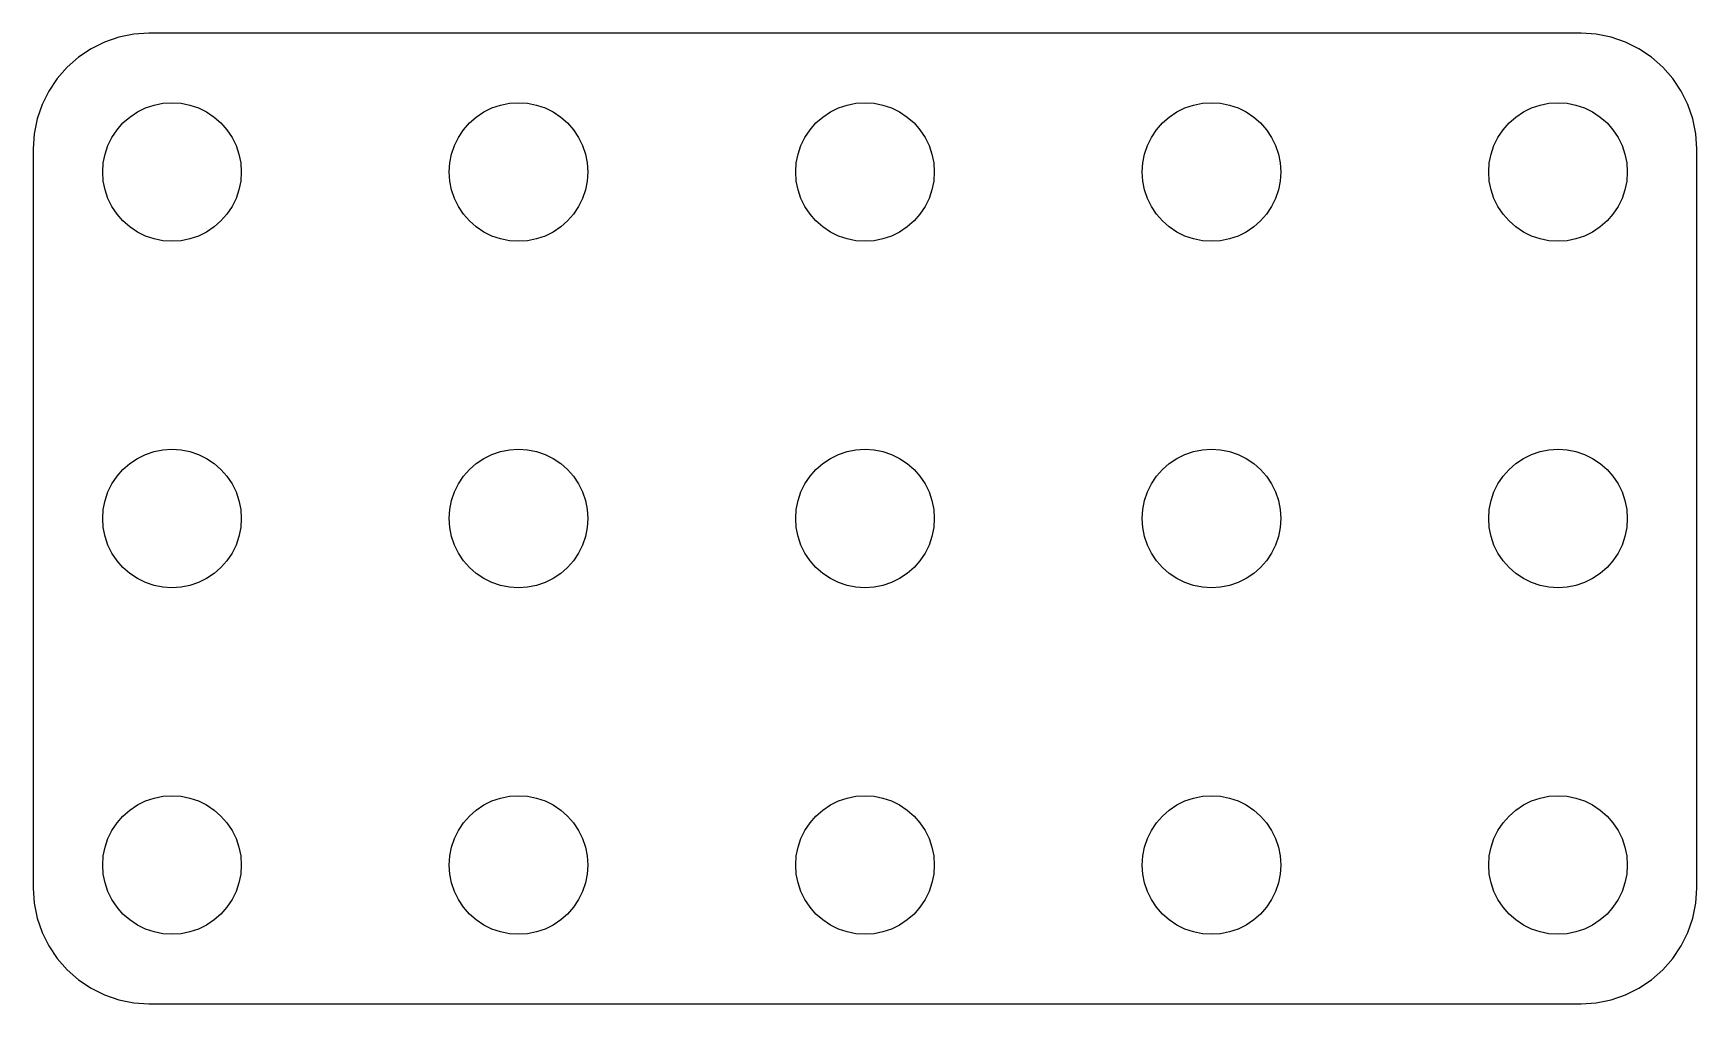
# Model space of a CAD drawing. Header units: metres. Extents: x -36 to 36, y -21 to 21.
import ezdxf

# ---------------------------------------------------------------- set-up
doc = ezdxf.new("R2010")
doc.units = ezdxf.units.M

msp = doc.modelspace()

# ---------------------------------------------------------------- linework, layer by layer
for p, q in [((-31.6576, 20.9622), (-32.2991, 20.8346)), ((-31.005, 21.005), (-31.6576, 20.9622)), ((31.005, 21.005), (-31.005, 21.005)), ((31.6576, 20.9622), (31.005, 21.005)), ((32.2991, 20.8346), (31.6576, 20.9622)), ((-33.505, 20.3351), (-34.0488, 19.9718)), ((-32.9184, 20.6244), (-33.505, 20.3351)), ((-32.2991, 20.8346), (-32.9184, 20.6244)), ((32.9184, 20.6244), (32.2991, 20.8346)), ((33.505, 20.3351), (32.9184, 20.6244)), ((34.0488, 19.9718), (33.505, 20.3351)), ((-34.5405, 19.5405), (-34.9718, 19.0488)), ((-34.0488, 19.9718), (-34.5405, 19.5405)), ((34.5405, 19.5405), (34.0488, 19.9718)), ((34.9718, 19.0488), (34.5405, 19.5405)), ((-34.9718, 19.0488), (-35.3351, 18.505)), ((35.3351, 18.505), (34.9718, 19.0488)), ((-35.3351, 18.505), (-35.6244, 17.9184)), ((35.6244, 17.9184), (35.3351, 18.505)), ((-35.8346, 17.2991), (-35.9622, 16.6576)), ((-35.6244, 17.9184), (-35.8346, 17.2991)), ((-32.1213, 17.1213), (-31.8263, 17.3801)), ((-31.8263, 17.3801), (-31.5, 17.5981)), ((-31.5, 17.5981), (-31.148, 17.7716)), ((-31.148, 17.7716), (-30.7764, 17.8978)), ((-30.7764, 17.8978), (-30.3916, 17.9743)), ((-30.3916, 17.9743), (-30, 18)), ((-30, 18), (-29.6084, 17.9743)), ((-29.6084, 17.9743), (-29.2235, 17.8978)), ((-29.2235, 17.8978), (-28.8519, 17.7716)), ((-28.8519, 17.7716), (-28.5, 17.5981)), ((-28.5, 17.5981), (-28.1737, 17.3801)), ((-28.1737, 17.3801), (-27.8787, 17.1213)), ((-17.1213, 17.1213), (-16.8263, 17.3801)), ((-16.8263, 17.3801), (-16.5, 17.5981)), ((-16.5, 17.5981), (-16.148, 17.7716)), ((-16.148, 17.7716), (-15.7764, 17.8978)), ((-15.7764, 17.8978), (-15.3916, 17.9743)), ((-15.3916, 17.9743), (-15, 18)), ((-15, 18), (-14.6084, 17.9743)), ((-14.6084, 17.9743), (-14.2235, 17.8978)), ((-14.2235, 17.8978), (-13.8519, 17.7716)), ((-13.8519, 17.7716), (-13.5, 17.5981)), ((-13.5, 17.5981), (-13.1737, 17.3801)), ((-13.1737, 17.3801), (-12.8787, 17.1213)), ((-2.12131, 17.1213), (-1.82628, 17.3801)), ((-1.82628, 17.3801), (-1.5, 17.5981)), ((-1.5, 17.5981), (-1.14804, 17.7716)), ((-1.14804, 17.7716), (-0.776443, 17.8978)), ((-0.776443, 17.8978), (-0.391571, 17.9743)), ((-0.391571, 17.9743), (0, 18)), ((0, 18), (0.391571, 17.9743)), ((0.391571, 17.9743), (0.776443, 17.8978)), ((0.776443, 17.8978), (1.14804, 17.7716)), ((1.14804, 17.7716), (1.5, 17.5981)), ((1.5, 17.5981), (1.82628, 17.3801)), ((1.82628, 17.3801), (2.12131, 17.1213)), ((12.8787, 17.1213), (13.1737, 17.3801)), ((13.1737, 17.3801), (13.5, 17.5981)), ((13.5, 17.5981), (13.8519, 17.7716)), ((13.8519, 17.7716), (14.2235, 17.8978)), ((14.2235, 17.8978), (14.6084, 17.9743)), ((14.6084, 17.9743), (15, 18)), ((15, 18), (15.3916, 17.9743)), ((15.3916, 17.9743), (15.7764, 17.8978)), ((15.7764, 17.8978), (16.148, 17.7716)), ((16.148, 17.7716), (16.5, 17.5981)), ((16.5, 17.5981), (16.8263, 17.3801)), ((16.8263, 17.3801), (17.1213, 17.1213)), ((27.8787, 17.1213), (28.1737, 17.3801)), ((28.1737, 17.3801), (28.5, 17.5981)), ((28.5, 17.5981), (28.8519, 17.7716)), ((28.8519, 17.7716), (29.2235, 17.8978)), ((29.2235, 17.8978), (29.6084, 17.9743)), ((29.6084, 17.9743), (30, 18)), ((30, 18), (30.3916, 17.9743)), ((30.3916, 17.9743), (30.7764, 17.8978)), ((30.7764, 17.8978), (31.148, 17.7716)), ((31.148, 17.7716), (31.5, 17.5981)), ((31.5, 17.5981), (31.8263, 17.3801)), ((31.8263, 17.3801), (32.1213, 17.1213)), ((35.8346, 17.2991), (35.6244, 17.9184)), ((35.9622, 16.6576), (35.8346, 17.2991)), ((-35.9622, 16.6576), (-36.005, 16.005)), ((-32.5981, 16.5), (-32.3801, 16.8263)), ((-32.3801, 16.8263), (-32.1213, 17.1213)), ((-27.8787, 17.1213), (-27.6199, 16.8263)), ((-27.6199, 16.8263), (-27.4019, 16.5)), ((-17.5981, 16.5), (-17.3801, 16.8263)), ((-17.3801, 16.8263), (-17.1213, 17.1213)), ((-12.8787, 17.1213), (-12.6199, 16.8263)), ((-12.6199, 16.8263), (-12.4019, 16.5)), ((-2.59807, 16.5), (-2.38005, 16.8263)), ((-2.38005, 16.8263), (-2.12131, 17.1213)), ((2.12131, 17.1213), (2.38005, 16.8263)), ((2.38005, 16.8263), (2.59807, 16.5)), ((12.4019, 16.5), (12.6199, 16.8263)), ((12.6199, 16.8263), (12.8787, 17.1213)), ((17.1213, 17.1213), (17.3801, 16.8263)), ((17.3801, 16.8263), (17.5981, 16.5)), ((27.4019, 16.5), (27.6199, 16.8263)), ((27.6199, 16.8263), (27.8787, 17.1213)), ((32.1213, 17.1213), (32.3801, 16.8263)), ((32.3801, 16.8263), (32.5981, 16.5)), ((36.005, 16.005), (35.9622, 16.6576)), ((-36.005, 16.005), (-36.005, -16.005)), ((-32.8978, 15.7764), (-32.7716, 16.148)), ((-32.7716, 16.148), (-32.5981, 16.5)), ((-27.4019, 16.5), (-27.2283, 16.148)), ((-27.2283, 16.148), (-27.1022, 15.7764)), ((-17.8978, 15.7764), (-17.7716, 16.148)), ((-17.7716, 16.148), (-17.5981, 16.5)), ((-12.4019, 16.5), (-12.2283, 16.148)), ((-12.2283, 16.148), (-12.1022, 15.7764)), ((-2.89777, 15.7764), (-2.77164, 16.148)), ((-2.77164, 16.148), (-2.59807, 16.5)), ((2.59807, 16.5), (2.77164, 16.148)), ((2.77164, 16.148), (2.89777, 15.7764)), ((12.1022, 15.7764), (12.2283, 16.148)), ((12.2283, 16.148), (12.4019, 16.5)), ((17.5981, 16.5), (17.7716, 16.148)), ((17.7716, 16.148), (17.8978, 15.7764)), ((27.1022, 15.7764), (27.2283, 16.148)), ((27.2283, 16.148), (27.4019, 16.5)), ((32.5981, 16.5), (32.7716, 16.148)), ((32.7716, 16.148), (32.8978, 15.7764)), ((36.005, -16.005), (36.005, 16.005)), ((-33, 15), (-32.9743, 15.3916)), ((-32.9743, 15.3916), (-32.8978, 15.7764)), ((-27.1022, 15.7764), (-27.0257, 15.3916)), ((-27.0257, 15.3916), (-27, 15)), ((-18, 15), (-17.9743, 15.3916)), ((-17.9743, 15.3916), (-17.8978, 15.7764)), ((-12.1022, 15.7764), (-12.0257, 15.3916)), ((-12.0257, 15.3916), (-12, 15)), ((-3, 15), (-2.97432, 15.3916)), ((-2.97432, 15.3916), (-2.89777, 15.7764)), ((2.89777, 15.7764), (2.97432, 15.3916)), ((2.97432, 15.3916), (3, 15)), ((12, 15), (12.0257, 15.3916)), ((12.0257, 15.3916), (12.1022, 15.7764)), ((17.8978, 15.7764), (17.9743, 15.3916)), ((17.9743, 15.3916), (18, 15)), ((27, 15), (27.0257, 15.3916)), ((27.0257, 15.3916), (27.1022, 15.7764)), ((32.8978, 15.7764), (32.9743, 15.3916)), ((32.9743, 15.3916), (33, 15)), ((-32.9743, 14.6084), (-33, 15)), ((-32.8978, 14.2235), (-32.9743, 14.6084)), ((-27.0257, 14.6084), (-27.1022, 14.2235)), ((-27, 15), (-27.0257, 14.6084)), ((-17.9743, 14.6084), (-18, 15)), ((-17.8978, 14.2235), (-17.9743, 14.6084)), ((-12.0257, 14.6084), (-12.1022, 14.2235)), ((-12, 15), (-12.0257, 14.6084)), ((-2.97432, 14.6084), (-3, 15)), ((-2.89777, 14.2235), (-2.97432, 14.6084)), ((2.97432, 14.6084), (2.89777, 14.2235)), ((3, 15), (2.97432, 14.6084)), ((12.0257, 14.6084), (12, 15)), ((12.1022, 14.2235), (12.0257, 14.6084)), ((17.9743, 14.6084), (17.8978, 14.2235)), ((18, 15), (17.9743, 14.6084)), ((27.0257, 14.6084), (27, 15)), ((27.1022, 14.2235), (27.0257, 14.6084)), ((32.9743, 14.6084), (32.8978, 14.2235)), ((33, 15), (32.9743, 14.6084)), ((-32.7716, 13.8519), (-32.8978, 14.2235)), ((-32.5981, 13.5), (-32.7716, 13.8519)), ((-27.2283, 13.8519), (-27.4019, 13.5)), ((-27.1022, 14.2235), (-27.2283, 13.8519)), ((-17.7716, 13.8519), (-17.8978, 14.2235)), ((-17.5981, 13.5), (-17.7716, 13.8519)), ((-12.2283, 13.8519), (-12.4019, 13.5)), ((-12.1022, 14.2235), (-12.2283, 13.8519)), ((-2.77164, 13.8519), (-2.89777, 14.2235)), ((-2.59807, 13.5), (-2.77164, 13.8519)), ((2.77164, 13.8519), (2.59807, 13.5)), ((2.89777, 14.2235), (2.77164, 13.8519)), ((12.2283, 13.8519), (12.1022, 14.2235)), ((12.4019, 13.5), (12.2283, 13.8519)), ((17.7716, 13.8519), (17.5981, 13.5)), ((17.8978, 14.2235), (17.7716, 13.8519)), ((27.2283, 13.8519), (27.1022, 14.2235)), ((27.4019, 13.5), (27.2283, 13.8519)), ((32.7716, 13.8519), (32.5981, 13.5)), ((32.8978, 14.2235), (32.7716, 13.8519)), ((-32.3801, 13.1737), (-32.5981, 13.5)), ((-32.1213, 12.8787), (-32.3801, 13.1737)), ((-27.6199, 13.1737), (-27.8787, 12.8787)), ((-27.4019, 13.5), (-27.6199, 13.1737)), ((-17.3801, 13.1737), (-17.5981, 13.5)), ((-17.1213, 12.8787), (-17.3801, 13.1737)), ((-12.6199, 13.1737), (-12.8787, 12.8787)), ((-12.4019, 13.5), (-12.6199, 13.1737)), ((-2.38005, 13.1737), (-2.59807, 13.5)), ((-2.12131, 12.8787), (-2.38005, 13.1737)), ((2.38005, 13.1737), (2.12131, 12.8787)), ((2.59807, 13.5), (2.38005, 13.1737)), ((12.6199, 13.1737), (12.4019, 13.5)), ((12.8787, 12.8787), (12.6199, 13.1737)), ((17.3801, 13.1737), (17.1213, 12.8787)), ((17.5981, 13.5), (17.3801, 13.1737)), ((27.6199, 13.1737), (27.4019, 13.5)), ((27.8787, 12.8787), (27.6199, 13.1737)), ((32.3801, 13.1737), (32.1213, 12.8787)), ((32.5981, 13.5), (32.3801, 13.1737)), ((-31.8263, 12.6199), (-32.1213, 12.8787)), ((-31.5, 12.4019), (-31.8263, 12.6199)), ((-31.148, 12.2283), (-31.5, 12.4019)), ((-28.5, 12.4019), (-28.8519, 12.2283)), ((-28.1737, 12.6199), (-28.5, 12.4019)), ((-27.8787, 12.8787), (-28.1737, 12.6199)), ((-16.8263, 12.6199), (-17.1213, 12.8787)), ((-16.5, 12.4019), (-16.8263, 12.6199)), ((-16.148, 12.2283), (-16.5, 12.4019)), ((-13.5, 12.4019), (-13.8519, 12.2283)), ((-13.1737, 12.6199), (-13.5, 12.4019)), ((-12.8787, 12.8787), (-13.1737, 12.6199)), ((-1.82628, 12.6199), (-2.12131, 12.8787)), ((-1.5, 12.4019), (-1.82628, 12.6199)), ((-1.14804, 12.2283), (-1.5, 12.4019)), ((1.5, 12.4019), (1.14804, 12.2283)), ((1.82628, 12.6199), (1.5, 12.4019)), ((2.12131, 12.8787), (1.82628, 12.6199)), ((13.1737, 12.6199), (12.8787, 12.8787)), ((13.5, 12.4019), (13.1737, 12.6199)), ((13.8519, 12.2283), (13.5, 12.4019)), ((16.5, 12.4019), (16.148, 12.2283)), ((16.8263, 12.6199), (16.5, 12.4019)), ((17.1213, 12.8787), (16.8263, 12.6199)), ((28.1737, 12.6199), (27.8787, 12.8787)), ((28.5, 12.4019), (28.1737, 12.6199)), ((28.8519, 12.2283), (28.5, 12.4019)), ((31.5, 12.4019), (31.148, 12.2283)), ((31.8263, 12.6199), (31.5, 12.4019)), ((32.1213, 12.8787), (31.8263, 12.6199)), ((-30.7764, 12.1022), (-31.148, 12.2283)), ((-30.3916, 12.0257), (-30.7764, 12.1022)), ((-30, 12), (-30.3916, 12.0257)), ((-29.6084, 12.0257), (-30, 12)), ((-29.2235, 12.1022), (-29.6084, 12.0257)), ((-28.8519, 12.2283), (-29.2235, 12.1022)), ((-15.7764, 12.1022), (-16.148, 12.2283)), ((-15.3916, 12.0257), (-15.7764, 12.1022)), ((-15, 12), (-15.3916, 12.0257)), ((-14.6084, 12.0257), (-15, 12)), ((-14.2235, 12.1022), (-14.6084, 12.0257)), ((-13.8519, 12.2283), (-14.2235, 12.1022)), ((-0.776443, 12.1022), (-1.14804, 12.2283)), ((-0.391571, 12.0257), (-0.776443, 12.1022)), ((0, 12), (-0.391571, 12.0257)), ((0.391571, 12.0257), (0, 12)), ((0.776443, 12.1022), (0.391571, 12.0257)), ((1.14804, 12.2283), (0.776443, 12.1022)), ((14.2235, 12.1022), (13.8519, 12.2283)), ((14.6084, 12.0257), (14.2235, 12.1022)), ((15, 12), (14.6084, 12.0257)), ((15.3916, 12.0257), (15, 12)), ((15.7764, 12.1022), (15.3916, 12.0257)), ((16.148, 12.2283), (15.7764, 12.1022)), ((29.2235, 12.1022), (28.8519, 12.2283)), ((29.6084, 12.0257), (29.2235, 12.1022)), ((30, 12), (29.6084, 12.0257)), ((30.3916, 12.0257), (30, 12)), ((30.7764, 12.1022), (30.3916, 12.0257)), ((31.148, 12.2283), (30.7764, 12.1022)), ((-31.148, 2.77164), (-30.7764, 2.89777)), ((-30.7764, 2.89777), (-30.3916, 2.97432)), ((-30.3916, 2.97432), (-30, 3)), ((-30, 3), (-29.6084, 2.97432)), ((-29.6084, 2.97432), (-29.2235, 2.89777)), ((-29.2235, 2.89777), (-28.8519, 2.77164)), ((-16.148, 2.77164), (-15.7764, 2.89777)), ((-15.7764, 2.89777), (-15.3916, 2.97432)), ((-15.3916, 2.97432), (-15, 3)), ((-15, 3), (-14.6084, 2.97432)), ((-14.6084, 2.97432), (-14.2235, 2.89777)), ((-14.2235, 2.89777), (-13.8519, 2.77164)), ((-1.14804, 2.77164), (-0.776443, 2.89777)), ((-0.776443, 2.89777), (-0.391571, 2.97432)), ((-0.391571, 2.97432), (0, 3)), ((0, 3), (0.391571, 2.97432)), ((0.391571, 2.97432), (0.776443, 2.89777)), ((0.776443, 2.89777), (1.14804, 2.77164)), ((13.8519, 2.77164), (14.2235, 2.89777)), ((14.2235, 2.89777), (14.6084, 2.97432)), ((14.6084, 2.97432), (15, 3)), ((15, 3), (15.3916, 2.97432)), ((15.3916, 2.97432), (15.7764, 2.89777)), ((15.7764, 2.89777), (16.148, 2.77164)), ((28.8519, 2.77164), (29.2235, 2.89777)), ((29.2235, 2.89777), (29.6084, 2.97432)), ((29.6084, 2.97432), (30, 3)), ((30, 3), (30.3916, 2.97432)), ((30.3916, 2.97432), (30.7764, 2.89777)), ((30.7764, 2.89777), (31.148, 2.77164)), ((-32.1213, 2.12131), (-31.8263, 2.38005)), ((-31.8263, 2.38005), (-31.5, 2.59807)), ((-31.5, 2.59807), (-31.148, 2.77164)), ((-28.8519, 2.77164), (-28.5, 2.59807)), ((-28.5, 2.59807), (-28.1737, 2.38005)), ((-28.1737, 2.38005), (-27.8787, 2.12131)), ((-17.1213, 2.12131), (-16.8263, 2.38005)), ((-16.8263, 2.38005), (-16.5, 2.59807)), ((-16.5, 2.59807), (-16.148, 2.77164)), ((-13.8519, 2.77164), (-13.5, 2.59807)), ((-13.5, 2.59807), (-13.1737, 2.38005)), ((-13.1737, 2.38005), (-12.8787, 2.12131)), ((-2.12131, 2.12131), (-1.82628, 2.38005)), ((-1.82628, 2.38005), (-1.5, 2.59807)), ((-1.5, 2.59807), (-1.14804, 2.77164)), ((1.14804, 2.77164), (1.5, 2.59807)), ((1.5, 2.59807), (1.82628, 2.38005)), ((1.82628, 2.38005), (2.12131, 2.12131)), ((12.8787, 2.12131), (13.1737, 2.38005)), ((13.1737, 2.38005), (13.5, 2.59807)), ((13.5, 2.59807), (13.8519, 2.77164)), ((16.148, 2.77164), (16.5, 2.59807)), ((16.5, 2.59807), (16.8263, 2.38005)), ((16.8263, 2.38005), (17.1213, 2.12131)), ((27.8787, 2.12131), (28.1737, 2.38005)), ((28.1737, 2.38005), (28.5, 2.59807)), ((28.5, 2.59807), (28.8519, 2.77164)), ((31.148, 2.77164), (31.5, 2.59807)), ((31.5, 2.59807), (31.8263, 2.38005)), ((31.8263, 2.38005), (32.1213, 2.12131)), ((-32.7716, 1.14804), (-32.5981, 1.5)), ((-32.5981, 1.5), (-32.3801, 1.82628)), ((-32.3801, 1.82628), (-32.1213, 2.12131)), ((-27.8787, 2.12131), (-27.6199, 1.82628)), ((-27.6199, 1.82628), (-27.4019, 1.5)), ((-27.4019, 1.5), (-27.2283, 1.14804)), ((-17.7716, 1.14804), (-17.5981, 1.5)), ((-17.5981, 1.5), (-17.3801, 1.82628)), ((-17.3801, 1.82628), (-17.1213, 2.12131)), ((-12.8787, 2.12131), (-12.6199, 1.82628)), ((-12.6199, 1.82628), (-12.4019, 1.5)), ((-12.4019, 1.5), (-12.2283, 1.14804)), ((-2.77164, 1.14804), (-2.59807, 1.5)), ((-2.59807, 1.5), (-2.38005, 1.82628)), ((-2.38005, 1.82628), (-2.12131, 2.12131)), ((2.12131, 2.12131), (2.38005, 1.82628)), ((2.38005, 1.82628), (2.59807, 1.5)), ((2.59807, 1.5), (2.77164, 1.14804)), ((12.2283, 1.14804), (12.4019, 1.5)), ((12.4019, 1.5), (12.6199, 1.82628)), ((12.6199, 1.82628), (12.8787, 2.12131)), ((17.1213, 2.12131), (17.3801, 1.82628)), ((17.3801, 1.82628), (17.5981, 1.5)), ((17.5981, 1.5), (17.7716, 1.14804)), ((27.2283, 1.14804), (27.4019, 1.5)), ((27.4019, 1.5), (27.6199, 1.82628)), ((27.6199, 1.82628), (27.8787, 2.12131)), ((32.1213, 2.12131), (32.3801, 1.82628)), ((32.3801, 1.82628), (32.5981, 1.5)), ((32.5981, 1.5), (32.7716, 1.14804)), ((-32.9743, 0.391571), (-32.8978, 0.776443)), ((-32.8978, 0.776443), (-32.7716, 1.14804)), ((-27.2283, 1.14804), (-27.1022, 0.776443)), ((-27.1022, 0.776443), (-27.0257, 0.391571)), ((-17.9743, 0.391571), (-17.8978, 0.776443)), ((-17.8978, 0.776443), (-17.7716, 1.14804)), ((-12.2283, 1.14804), (-12.1022, 0.776443)), ((-12.1022, 0.776443), (-12.0257, 0.391571)), ((-2.97432, 0.391571), (-2.89777, 0.776443)), ((-2.89777, 0.776443), (-2.77164, 1.14804)), ((2.77164, 1.14804), (2.89777, 0.776443)), ((2.89777, 0.776443), (2.97432, 0.391571)), ((12.0257, 0.391571), (12.1022, 0.776443)), ((12.1022, 0.776443), (12.2283, 1.14804)), ((17.7716, 1.14804), (17.8978, 0.776443)), ((17.8978, 0.776443), (17.9743, 0.391571)), ((27.0257, 0.391571), (27.1022, 0.776443)), ((27.1022, 0.776443), (27.2283, 1.14804)), ((32.7716, 1.14804), (32.8978, 0.776443)), ((32.8978, 0.776443), (32.9743, 0.391571)), ((-33, 0), (-32.9743, 0.391571)), ((-32.9743, -0.391571), (-33, 0)), ((-27.0257, 0.391571), (-27, 0)), ((-27, 0), (-27.0257, -0.391571)), ((-18, 0), (-17.9743, 0.391571)), ((-17.9743, -0.391571), (-18, 0)), ((-12.0257, 0.391571), (-12, 0)), ((-12, 0), (-12.0257, -0.391571)), ((-3, 0), (-2.97432, 0.391571)), ((-2.97432, -0.391571), (-3, 0)), ((2.97432, 0.391571), (3, 0)), ((3, 0), (2.97432, -0.391571)), ((12, 0), (12.0257, 0.391571)), ((12.0257, -0.391571), (12, 0)), ((17.9743, 0.391571), (18, 0)), ((18, 0), (17.9743, -0.391571)), ((27, 0), (27.0257, 0.391571)), ((27.0257, -0.391571), (27, 0)), ((32.9743, 0.391571), (33, 0)), ((33, 0), (32.9743, -0.391571)), ((-32.8978, -0.776443), (-32.9743, -0.391571)), ((-27.0257, -0.391571), (-27.1022, -0.776443)), ((-17.8978, -0.776443), (-17.9743, -0.391571)), ((-12.0257, -0.391571), (-12.1022, -0.776443)), ((-2.89777, -0.776443), (-2.97432, -0.391571)), ((2.97432, -0.391571), (2.89777, -0.776443)), ((12.1022, -0.776443), (12.0257, -0.391571)), ((17.9743, -0.391571), (17.8978, -0.776443)), ((27.1022, -0.776443), (27.0257, -0.391571)), ((32.9743, -0.391571), (32.8978, -0.776443)), ((-32.7716, -1.14804), (-32.8978, -0.776443)), ((-32.5981, -1.5), (-32.7716, -1.14804)), ((-27.2283, -1.14804), (-27.4019, -1.5)), ((-27.1022, -0.776443), (-27.2283, -1.14804)), ((-17.7716, -1.14804), (-17.8978, -0.776443)), ((-17.5981, -1.5), (-17.7716, -1.14804)), ((-12.2283, -1.14804), (-12.4019, -1.5)), ((-12.1022, -0.776443), (-12.2283, -1.14804)), ((-2.77164, -1.14804), (-2.89777, -0.776443)), ((-2.59807, -1.5), (-2.77164, -1.14804)), ((2.77164, -1.14804), (2.59807, -1.5)), ((2.89777, -0.776443), (2.77164, -1.14804)), ((12.2283, -1.14804), (12.1022, -0.776443)), ((12.4019, -1.5), (12.2283, -1.14804)), ((17.7716, -1.14804), (17.5981, -1.5)), ((17.8978, -0.776443), (17.7716, -1.14804)), ((27.2283, -1.14804), (27.1022, -0.776443)), ((27.4019, -1.5), (27.2283, -1.14804)), ((32.7716, -1.14804), (32.5981, -1.5)), ((32.8978, -0.776443), (32.7716, -1.14804)), ((-32.3801, -1.82628), (-32.5981, -1.5)), ((-32.1213, -2.12131), (-32.3801, -1.82628)), ((-31.8263, -2.38005), (-32.1213, -2.12131)), ((-27.8787, -2.12131), (-28.1737, -2.38005)), ((-27.6199, -1.82628), (-27.8787, -2.12131)), ((-27.4019, -1.5), (-27.6199, -1.82628)), ((-17.3801, -1.82628), (-17.5981, -1.5)), ((-17.1213, -2.12131), (-17.3801, -1.82628)), ((-16.8263, -2.38005), (-17.1213, -2.12131)), ((-12.8787, -2.12131), (-13.1737, -2.38005)), ((-12.6199, -1.82628), (-12.8787, -2.12131)), ((-12.4019, -1.5), (-12.6199, -1.82628)), ((-2.38005, -1.82628), (-2.59807, -1.5)), ((-2.12131, -2.12131), (-2.38005, -1.82628)), ((-1.82628, -2.38005), (-2.12131, -2.12131)), ((2.12131, -2.12131), (1.82628, -2.38005)), ((2.38005, -1.82628), (2.12131, -2.12131)), ((2.59807, -1.5), (2.38005, -1.82628)), ((12.6199, -1.82628), (12.4019, -1.5)), ((12.8787, -2.12131), (12.6199, -1.82628)), ((13.1737, -2.38005), (12.8787, -2.12131)), ((17.1213, -2.12131), (16.8263, -2.38005)), ((17.3801, -1.82628), (17.1213, -2.12131)), ((17.5981, -1.5), (17.3801, -1.82628)), ((27.6199, -1.82628), (27.4019, -1.5)), ((27.8787, -2.12131), (27.6199, -1.82628)), ((28.1737, -2.38005), (27.8787, -2.12131)), ((32.1213, -2.12131), (31.8263, -2.38005)), ((32.3801, -1.82628), (32.1213, -2.12131)), ((32.5981, -1.5), (32.3801, -1.82628)), ((-31.5, -2.59807), (-31.8263, -2.38005)), ((-31.148, -2.77164), (-31.5, -2.59807)), ((-30.7764, -2.89777), (-31.148, -2.77164)), ((-28.8519, -2.77164), (-29.2235, -2.89777)), ((-28.5, -2.59807), (-28.8519, -2.77164)), ((-28.1737, -2.38005), (-28.5, -2.59807)), ((-16.5, -2.59807), (-16.8263, -2.38005)), ((-16.148, -2.77164), (-16.5, -2.59807)), ((-15.7764, -2.89777), (-16.148, -2.77164)), ((-13.8519, -2.77164), (-14.2235, -2.89777)), ((-13.5, -2.59807), (-13.8519, -2.77164)), ((-13.1737, -2.38005), (-13.5, -2.59807)), ((-1.5, -2.59807), (-1.82628, -2.38005)), ((-1.14804, -2.77164), (-1.5, -2.59807)), ((-0.776443, -2.89777), (-1.14804, -2.77164)), ((1.14804, -2.77164), (0.776443, -2.89777)), ((1.5, -2.59807), (1.14804, -2.77164)), ((1.82628, -2.38005), (1.5, -2.59807)), ((13.5, -2.59807), (13.1737, -2.38005)), ((13.8519, -2.77164), (13.5, -2.59807)), ((14.2235, -2.89777), (13.8519, -2.77164)), ((16.148, -2.77164), (15.7764, -2.89777)), ((16.5, -2.59807), (16.148, -2.77164)), ((16.8263, -2.38005), (16.5, -2.59807)), ((28.5, -2.59807), (28.1737, -2.38005)), ((28.8519, -2.77164), (28.5, -2.59807)), ((29.2235, -2.89777), (28.8519, -2.77164)), ((31.148, -2.77164), (30.7764, -2.89777)), ((31.5, -2.59807), (31.148, -2.77164)), ((31.8263, -2.38005), (31.5, -2.59807)), ((-30.3916, -2.97432), (-30.7764, -2.89777)), ((-30, -3), (-30.3916, -2.97432)), ((-29.6084, -2.97432), (-30, -3)), ((-29.2235, -2.89777), (-29.6084, -2.97432)), ((-15.3916, -2.97432), (-15.7764, -2.89777)), ((-15, -3), (-15.3916, -2.97432)), ((-14.6084, -2.97432), (-15, -3)), ((-14.2235, -2.89777), (-14.6084, -2.97432)), ((-0.391571, -2.97432), (-0.776443, -2.89777)), ((0, -3), (-0.391571, -2.97432)), ((0.391571, -2.97432), (0, -3)), ((0.776443, -2.89777), (0.391571, -2.97432)), ((14.6084, -2.97432), (14.2235, -2.89777)), ((15, -3), (14.6084, -2.97432)), ((15.3916, -2.97432), (15, -3)), ((15.7764, -2.89777), (15.3916, -2.97432)), ((29.6084, -2.97432), (29.2235, -2.89777)), ((30, -3), (29.6084, -2.97432)), ((30.3916, -2.97432), (30, -3)), ((30.7764, -2.89777), (30.3916, -2.97432)), ((-31.5, -12.4019), (-31.148, -12.2283)), ((-31.148, -12.2283), (-30.7764, -12.1022)), ((-30.7764, -12.1022), (-30.3916, -12.0257)), ((-30.3916, -12.0257), (-30, -12)), ((-30, -12), (-29.6084, -12.0257)), ((-29.6084, -12.0257), (-29.2235, -12.1022)), ((-29.2235, -12.1022), (-28.8519, -12.2283)), ((-28.8519, -12.2283), (-28.5, -12.4019)), ((-16.5, -12.4019), (-16.148, -12.2283)), ((-16.148, -12.2283), (-15.7764, -12.1022)), ((-15.7764, -12.1022), (-15.3916, -12.0257)), ((-15.3916, -12.0257), (-15, -12)), ((-15, -12), (-14.6084, -12.0257)), ((-14.6084, -12.0257), (-14.2235, -12.1022)), ((-14.2235, -12.1022), (-13.8519, -12.2283)), ((-13.8519, -12.2283), (-13.5, -12.4019)), ((-1.5, -12.4019), (-1.14804, -12.2283)), ((-1.14804, -12.2283), (-0.776443, -12.1022)), ((-0.776443, -12.1022), (-0.391571, -12.0257)), ((-0.391571, -12.0257), (0, -12)), ((0, -12), (0.391571, -12.0257)), ((0.391571, -12.0257), (0.776443, -12.1022)), ((0.776443, -12.1022), (1.14804, -12.2283)), ((1.14804, -12.2283), (1.5, -12.4019)), ((13.5, -12.4019), (13.8519, -12.2283)), ((13.8519, -12.2283), (14.2235, -12.1022)), ((14.2235, -12.1022), (14.6084, -12.0257)), ((14.6084, -12.0257), (15, -12)), ((15, -12), (15.3916, -12.0257)), ((15.3916, -12.0257), (15.7764, -12.1022)), ((15.7764, -12.1022), (16.148, -12.2283)), ((16.148, -12.2283), (16.5, -12.4019)), ((28.5, -12.4019), (28.8519, -12.2283)), ((28.8519, -12.2283), (29.2235, -12.1022)), ((29.2235, -12.1022), (29.6084, -12.0257)), ((29.6084, -12.0257), (30, -12)), ((30, -12), (30.3916, -12.0257)), ((30.3916, -12.0257), (30.7764, -12.1022)), ((30.7764, -12.1022), (31.148, -12.2283)), ((31.148, -12.2283), (31.5, -12.4019)), ((-32.3801, -13.1737), (-32.1213, -12.8787)), ((-32.1213, -12.8787), (-31.8263, -12.6199)), ((-31.8263, -12.6199), (-31.5, -12.4019)), ((-28.5, -12.4019), (-28.1737, -12.6199)), ((-28.1737, -12.6199), (-27.8787, -12.8787)), ((-27.8787, -12.8787), (-27.6199, -13.1737)), ((-17.3801, -13.1737), (-17.1213, -12.8787)), ((-17.1213, -12.8787), (-16.8263, -12.6199)), ((-16.8263, -12.6199), (-16.5, -12.4019)), ((-13.5, -12.4019), (-13.1737, -12.6199)), ((-13.1737, -12.6199), (-12.8787, -12.8787)), ((-12.8787, -12.8787), (-12.6199, -13.1737)), ((-2.38005, -13.1737), (-2.12131, -12.8787)), ((-2.12131, -12.8787), (-1.82628, -12.6199)), ((-1.82628, -12.6199), (-1.5, -12.4019)), ((1.5, -12.4019), (1.82628, -12.6199)), ((1.82628, -12.6199), (2.12131, -12.8787)), ((2.12131, -12.8787), (2.38005, -13.1737)), ((12.6199, -13.1737), (12.8787, -12.8787)), ((12.8787, -12.8787), (13.1737, -12.6199)), ((13.1737, -12.6199), (13.5, -12.4019)), ((16.5, -12.4019), (16.8263, -12.6199)), ((16.8263, -12.6199), (17.1213, -12.8787)), ((17.1213, -12.8787), (17.3801, -13.1737)), ((27.6199, -13.1737), (27.8787, -12.8787)), ((27.8787, -12.8787), (28.1737, -12.6199)), ((28.1737, -12.6199), (28.5, -12.4019)), ((31.5, -12.4019), (31.8263, -12.6199)), ((31.8263, -12.6199), (32.1213, -12.8787)), ((32.1213, -12.8787), (32.3801, -13.1737)), ((-32.7716, -13.8519), (-32.5981, -13.5)), ((-32.5981, -13.5), (-32.3801, -13.1737)), ((-27.6199, -13.1737), (-27.4019, -13.5)), ((-27.4019, -13.5), (-27.2283, -13.8519)), ((-17.7716, -13.8519), (-17.5981, -13.5)), ((-17.5981, -13.5), (-17.3801, -13.1737)), ((-12.6199, -13.1737), (-12.4019, -13.5)), ((-12.4019, -13.5), (-12.2283, -13.8519)), ((-2.77164, -13.8519), (-2.59807, -13.5)), ((-2.59807, -13.5), (-2.38005, -13.1737)), ((2.38005, -13.1737), (2.59807, -13.5)), ((2.59807, -13.5), (2.77164, -13.8519)), ((12.2283, -13.8519), (12.4019, -13.5)), ((12.4019, -13.5), (12.6199, -13.1737)), ((17.3801, -13.1737), (17.5981, -13.5)), ((17.5981, -13.5), (17.7716, -13.8519)), ((27.2283, -13.8519), (27.4019, -13.5)), ((27.4019, -13.5), (27.6199, -13.1737)), ((32.3801, -13.1737), (32.5981, -13.5)), ((32.5981, -13.5), (32.7716, -13.8519)), ((-32.9743, -14.6084), (-32.8978, -14.2235)), ((-32.8978, -14.2235), (-32.7716, -13.8519)), ((-27.2283, -13.8519), (-27.1022, -14.2235)), ((-27.1022, -14.2235), (-27.0257, -14.6084)), ((-17.9743, -14.6084), (-17.8978, -14.2235)), ((-17.8978, -14.2235), (-17.7716, -13.8519)), ((-12.2283, -13.8519), (-12.1022, -14.2235)), ((-12.1022, -14.2235), (-12.0257, -14.6084)), ((-2.97432, -14.6084), (-2.89777, -14.2235)), ((-2.89777, -14.2235), (-2.77164, -13.8519)), ((2.77164, -13.8519), (2.89777, -14.2235)), ((2.89777, -14.2235), (2.97432, -14.6084)), ((12.0257, -14.6084), (12.1022, -14.2235)), ((12.1022, -14.2235), (12.2283, -13.8519)), ((17.7716, -13.8519), (17.8978, -14.2235)), ((17.8978, -14.2235), (17.9743, -14.6084)), ((27.0257, -14.6084), (27.1022, -14.2235)), ((27.1022, -14.2235), (27.2283, -13.8519)), ((32.7716, -13.8519), (32.8978, -14.2235)), ((32.8978, -14.2235), (32.9743, -14.6084)), ((-33, -15), (-32.9743, -14.6084)), ((-32.9743, -15.3916), (-33, -15)), ((-27.0257, -14.6084), (-27, -15)), ((-27, -15), (-27.0257, -15.3916)), ((-18, -15), (-17.9743, -14.6084)), ((-17.9743, -15.3916), (-18, -15)), ((-12.0257, -14.6084), (-12, -15)), ((-12, -15), (-12.0257, -15.3916)), ((-3, -15), (-2.97432, -14.6084)), ((-2.97432, -15.3916), (-3, -15)), ((2.97432, -14.6084), (3, -15)), ((3, -15), (2.97432, -15.3916)), ((12, -15), (12.0257, -14.6084)), ((12.0257, -15.3916), (12, -15)), ((17.9743, -14.6084), (18, -15)), ((18, -15), (17.9743, -15.3916)), ((27, -15), (27.0257, -14.6084)), ((27.0257, -15.3916), (27, -15)), ((32.9743, -14.6084), (33, -15)), ((33, -15), (32.9743, -15.3916)), ((-32.8978, -15.7764), (-32.9743, -15.3916)), ((-32.7716, -16.148), (-32.8978, -15.7764)), ((-27.1022, -15.7764), (-27.2283, -16.148)), ((-27.0257, -15.3916), (-27.1022, -15.7764)), ((-17.8978, -15.7764), (-17.9743, -15.3916)), ((-17.7716, -16.148), (-17.8978, -15.7764)), ((-12.1022, -15.7764), (-12.2283, -16.148)), ((-12.0257, -15.3916), (-12.1022, -15.7764)), ((-2.89777, -15.7764), (-2.97432, -15.3916)), ((-2.77164, -16.148), (-2.89777, -15.7764)), ((2.89777, -15.7764), (2.77164, -16.148)), ((2.97432, -15.3916), (2.89777, -15.7764)), ((12.1022, -15.7764), (12.0257, -15.3916)), ((12.2283, -16.148), (12.1022, -15.7764)), ((17.8978, -15.7764), (17.7716, -16.148)), ((17.9743, -15.3916), (17.8978, -15.7764)), ((27.1022, -15.7764), (27.0257, -15.3916)), ((27.2283, -16.148), (27.1022, -15.7764)), ((32.8978, -15.7764), (32.7716, -16.148)), ((32.9743, -15.3916), (32.8978, -15.7764)), ((-36.005, -16.005), (-35.9622, -16.6576)), ((-32.5981, -16.5), (-32.7716, -16.148)), ((-32.3801, -16.8263), (-32.5981, -16.5)), ((-27.4019, -16.5), (-27.6199, -16.8263)), ((-27.2283, -16.148), (-27.4019, -16.5)), ((-17.5981, -16.5), (-17.7716, -16.148)), ((-17.3801, -16.8263), (-17.5981, -16.5)), ((-12.4019, -16.5), (-12.6199, -16.8263)), ((-12.2283, -16.148), (-12.4019, -16.5)), ((-2.59807, -16.5), (-2.77164, -16.148)), ((-2.38005, -16.8263), (-2.59807, -16.5)), ((2.59807, -16.5), (2.38005, -16.8263)), ((2.77164, -16.148), (2.59807, -16.5)), ((12.4019, -16.5), (12.2283, -16.148)), ((12.6199, -16.8263), (12.4019, -16.5)), ((17.5981, -16.5), (17.3801, -16.8263)), ((17.7716, -16.148), (17.5981, -16.5)), ((27.4019, -16.5), (27.2283, -16.148)), ((27.6199, -16.8263), (27.4019, -16.5)), ((32.5981, -16.5), (32.3801, -16.8263)), ((32.7716, -16.148), (32.5981, -16.5)), ((35.9622, -16.6576), (36.005, -16.005)), ((-35.9622, -16.6576), (-35.8346, -17.2991)), ((-32.1213, -17.1213), (-32.3801, -16.8263)), ((-31.8263, -17.3801), (-32.1213, -17.1213)), ((-27.8787, -17.1213), (-28.1737, -17.3801)), ((-27.6199, -16.8263), (-27.8787, -17.1213)), ((-17.1213, -17.1213), (-17.3801, -16.8263)), ((-16.8263, -17.3801), (-17.1213, -17.1213)), ((-12.8787, -17.1213), (-13.1737, -17.3801)), ((-12.6199, -16.8263), (-12.8787, -17.1213)), ((-2.12131, -17.1213), (-2.38005, -16.8263)), ((-1.82628, -17.3801), (-2.12131, -17.1213)), ((2.12131, -17.1213), (1.82628, -17.3801)), ((2.38005, -16.8263), (2.12131, -17.1213)), ((12.8787, -17.1213), (12.6199, -16.8263)), ((13.1737, -17.3801), (12.8787, -17.1213)), ((17.1213, -17.1213), (16.8263, -17.3801)), ((17.3801, -16.8263), (17.1213, -17.1213)), ((27.8787, -17.1213), (27.6199, -16.8263)), ((28.1737, -17.3801), (27.8787, -17.1213)), ((32.1213, -17.1213), (31.8263, -17.3801)), ((32.3801, -16.8263), (32.1213, -17.1213)), ((35.8346, -17.2991), (35.9622, -16.6576)), ((-35.8346, -17.2991), (-35.6244, -17.9184)), ((-35.6244, -17.9184), (-35.3351, -18.505)), ((-31.5, -17.5981), (-31.8263, -17.3801)), ((-31.148, -17.7716), (-31.5, -17.5981)), ((-30.7764, -17.8978), (-31.148, -17.7716)), ((-30.3916, -17.9743), (-30.7764, -17.8978)), ((-30, -18), (-30.3916, -17.9743)), ((-29.6084, -17.9743), (-30, -18)), ((-29.2235, -17.8978), (-29.6084, -17.9743)), ((-28.8519, -17.7716), (-29.2235, -17.8978)), ((-28.5, -17.5981), (-28.8519, -17.7716)), ((-28.1737, -17.3801), (-28.5, -17.5981)), ((-16.5, -17.5981), (-16.8263, -17.3801)), ((-16.148, -17.7716), (-16.5, -17.5981)), ((-15.7764, -17.8978), (-16.148, -17.7716)), ((-15.3916, -17.9743), (-15.7764, -17.8978)), ((-15, -18), (-15.3916, -17.9743)), ((-14.6084, -17.9743), (-15, -18)), ((-14.2235, -17.8978), (-14.6084, -17.9743)), ((-13.8519, -17.7716), (-14.2235, -17.8978)), ((-13.5, -17.5981), (-13.8519, -17.7716)), ((-13.1737, -17.3801), (-13.5, -17.5981)), ((-1.5, -17.5981), (-1.82628, -17.3801)), ((-1.14804, -17.7716), (-1.5, -17.5981)), ((-0.776443, -17.8978), (-1.14804, -17.7716)), ((-0.391571, -17.9743), (-0.776443, -17.8978)), ((0, -18), (-0.391571, -17.9743)), ((0.391571, -17.9743), (0, -18)), ((0.776443, -17.8978), (0.391571, -17.9743)), ((1.14804, -17.7716), (0.776443, -17.8978)), ((1.5, -17.5981), (1.14804, -17.7716)), ((1.82628, -17.3801), (1.5, -17.5981)), ((13.5, -17.5981), (13.1737, -17.3801)), ((13.8519, -17.7716), (13.5, -17.5981)), ((14.2235, -17.8978), (13.8519, -17.7716)), ((14.6084, -17.9743), (14.2235, -17.8978)), ((15, -18), (14.6084, -17.9743)), ((15.3916, -17.9743), (15, -18)), ((15.7764, -17.8978), (15.3916, -17.9743)), ((16.148, -17.7716), (15.7764, -17.8978)), ((16.5, -17.5981), (16.148, -17.7716)), ((16.8263, -17.3801), (16.5, -17.5981)), ((28.5, -17.5981), (28.1737, -17.3801)), ((28.8519, -17.7716), (28.5, -17.5981)), ((29.2235, -17.8978), (28.8519, -17.7716)), ((29.6084, -17.9743), (29.2235, -17.8978)), ((30, -18), (29.6084, -17.9743)), ((30.3916, -17.9743), (30, -18)), ((30.7764, -17.8978), (30.3916, -17.9743)), ((31.148, -17.7716), (30.7764, -17.8978)), ((31.5, -17.5981), (31.148, -17.7716)), ((31.8263, -17.3801), (31.5, -17.5981)), ((35.3351, -18.505), (35.6244, -17.9184)), ((35.6244, -17.9184), (35.8346, -17.2991)), ((-35.3351, -18.505), (-34.9718, -19.0488)), ((34.9718, -19.0488), (35.3351, -18.505)), ((-34.9718, -19.0488), (-34.5405, -19.5405)), ((34.5405, -19.5405), (34.9718, -19.0488)), ((-34.5405, -19.5405), (-34.0488, -19.9718)), ((-34.0488, -19.9718), (-33.505, -20.3351)), ((33.505, -20.3351), (34.0488, -19.9718)), ((34.0488, -19.9718), (34.5405, -19.5405)), ((-33.505, -20.3351), (-32.9184, -20.6244)), ((-32.9184, -20.6244), (-32.2991, -20.8346)), ((-32.2991, -20.8346), (-31.6576, -20.9622)), ((31.6576, -20.9622), (32.2991, -20.8346)), ((32.2991, -20.8346), (32.9184, -20.6244)), ((32.9184, -20.6244), (33.505, -20.3351)), ((-31.6576, -20.9622), (-31.005, -21.005)), ((-31.005, -21.005), (31.005, -21.005)), ((31.005, -21.005), (31.6576, -20.9622))]:
    msp.add_line(p, q)

doc.saveas('drawing.dxf')
